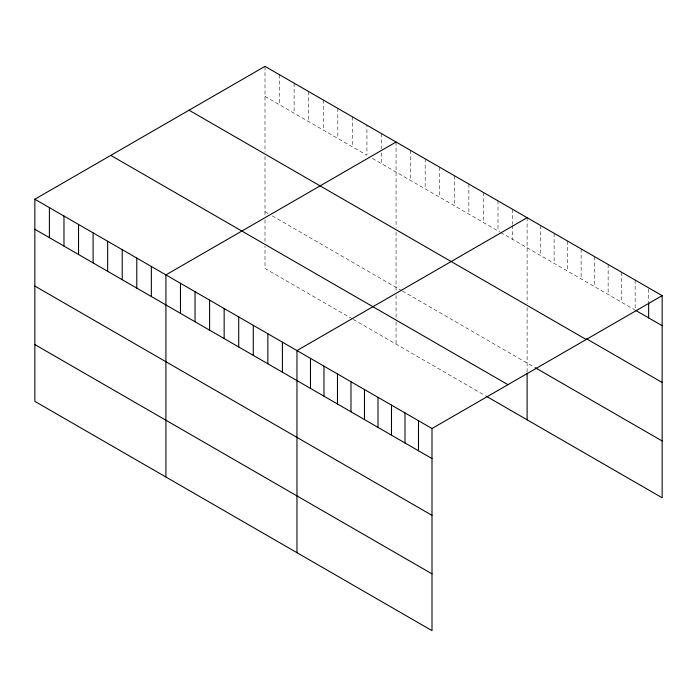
<?xml version="1.0" encoding="UTF-8"?>
<svg xmlns="http://www.w3.org/2000/svg" width="697" height="697" viewBox="0 0 697 697"><rect width="100%" height="100%" fill="white"/><g stroke="black" fill="none" stroke-linecap="round" stroke-linejoin="round"><path stroke-width="0.52" stroke-dasharray="3.48 2.61" d="M264.999 96.395L366.936 155.248L366.936 125.207M372.398 158.402L499.819 231.97M500.725 232.493L635.141 310.095M264.999 211.688L268.641 213.796M272.283 215.896L401.524 290.51M402.43 291.032L534.32 367.18M352.377 318.921L264.999 268.476L264.999 246.172M353.283 319.444L485.251 395.635M648.646 288.924L648.646 301.801M635.141 280.055L635.141 309.024M621.637 272.257L621.637 302.298M608.141 264.459L608.141 294.509M594.637 256.67L594.637 286.711M581.132 248.873L581.132 278.913M567.628 241.075L567.628 271.116M554.124 233.277L554.124 263.318M540.619 225.48L540.619 255.529M527.115 217.691L527.115 303.5M527.115 307.647L527.115 372.146M512.556 209.283L512.556 224.303M512.556 225.375L512.556 239.324M497.998 200.875L497.998 230.916M483.43 192.468L483.43 222.509M468.872 184.06L468.872 214.101M454.305 175.653L454.305 205.693M439.746 167.245L439.746 197.286M425.187 158.838L425.187 188.878M410.62 150.43L410.62 180.471M396.062 142.022L396.062 227.832M396.062 231.988L396.062 291.416M396.062 295.467L396.062 317.78M396.062 321.831L396.062 344.144M381.494 133.615L381.494 148.635M381.494 152.931L381.494 163.656M352.377 116.8L352.377 146.84M337.81 108.392L337.81 138.433M323.251 99.985L323.251 130.025M308.684 91.577L308.684 121.618M294.125 83.17L294.125 113.21M279.558 74.762L279.558 104.803M264.999 66.354L264.999 152.173M264.999 156.32L264.999 214.737M264.999 219.799L264.999 242.112"/><path stroke-width="1.05" d="M34.85 199.229L432.001 428.524L432.001 630.646L34.85 401.35L34.85 199.229L264.999 66.354L662.15 295.65L662.15 497.771L486.166 396.166M396.062 142.022L165.912 274.897L165.912 477.018M527.115 217.691L296.966 350.565L296.966 552.686M432.001 428.524L662.15 295.65M636.047 310.618L662.15 325.691M586.534 338.82L662.15 382.479M189.053 110.204L586.203 339.5M535.218 367.702L662.15 440.983M110.797 155.379L507.947 384.674M34.85 229.269L432.001 458.565M34.85 286.058L432.001 515.353M34.85 344.571L432.001 573.858M648.646 302.873L648.646 317.893M527.115 373.165L527.115 419.812M418.496 420.727L418.496 450.767M404.992 412.929L404.992 442.97M391.487 405.131L391.487 435.181M377.992 397.342L377.992 427.383M364.487 389.545L364.487 419.585M350.983 381.747L350.983 411.788M337.479 373.949L337.479 403.99M323.974 366.152L323.974 396.201M310.47 358.363L310.47 388.403M282.407 342.157L282.407 372.198M267.848 333.75L267.848 363.79M253.281 325.342L253.281 355.383M238.722 316.935L238.722 346.975M224.155 308.527L224.155 338.568M209.597 300.119L209.597 330.16M195.038 291.712L195.038 321.753M180.471 283.304L180.471 313.345M151.345 266.489L151.345 296.53M136.786 258.082L136.786 288.122M122.219 249.674L122.219 279.715M107.66 241.267L107.66 271.307M93.102 232.859L93.102 262.9M78.534 224.451L78.534 254.492M63.976 216.044L63.976 246.085M49.409 207.636L49.409 237.677"/></g></svg>
